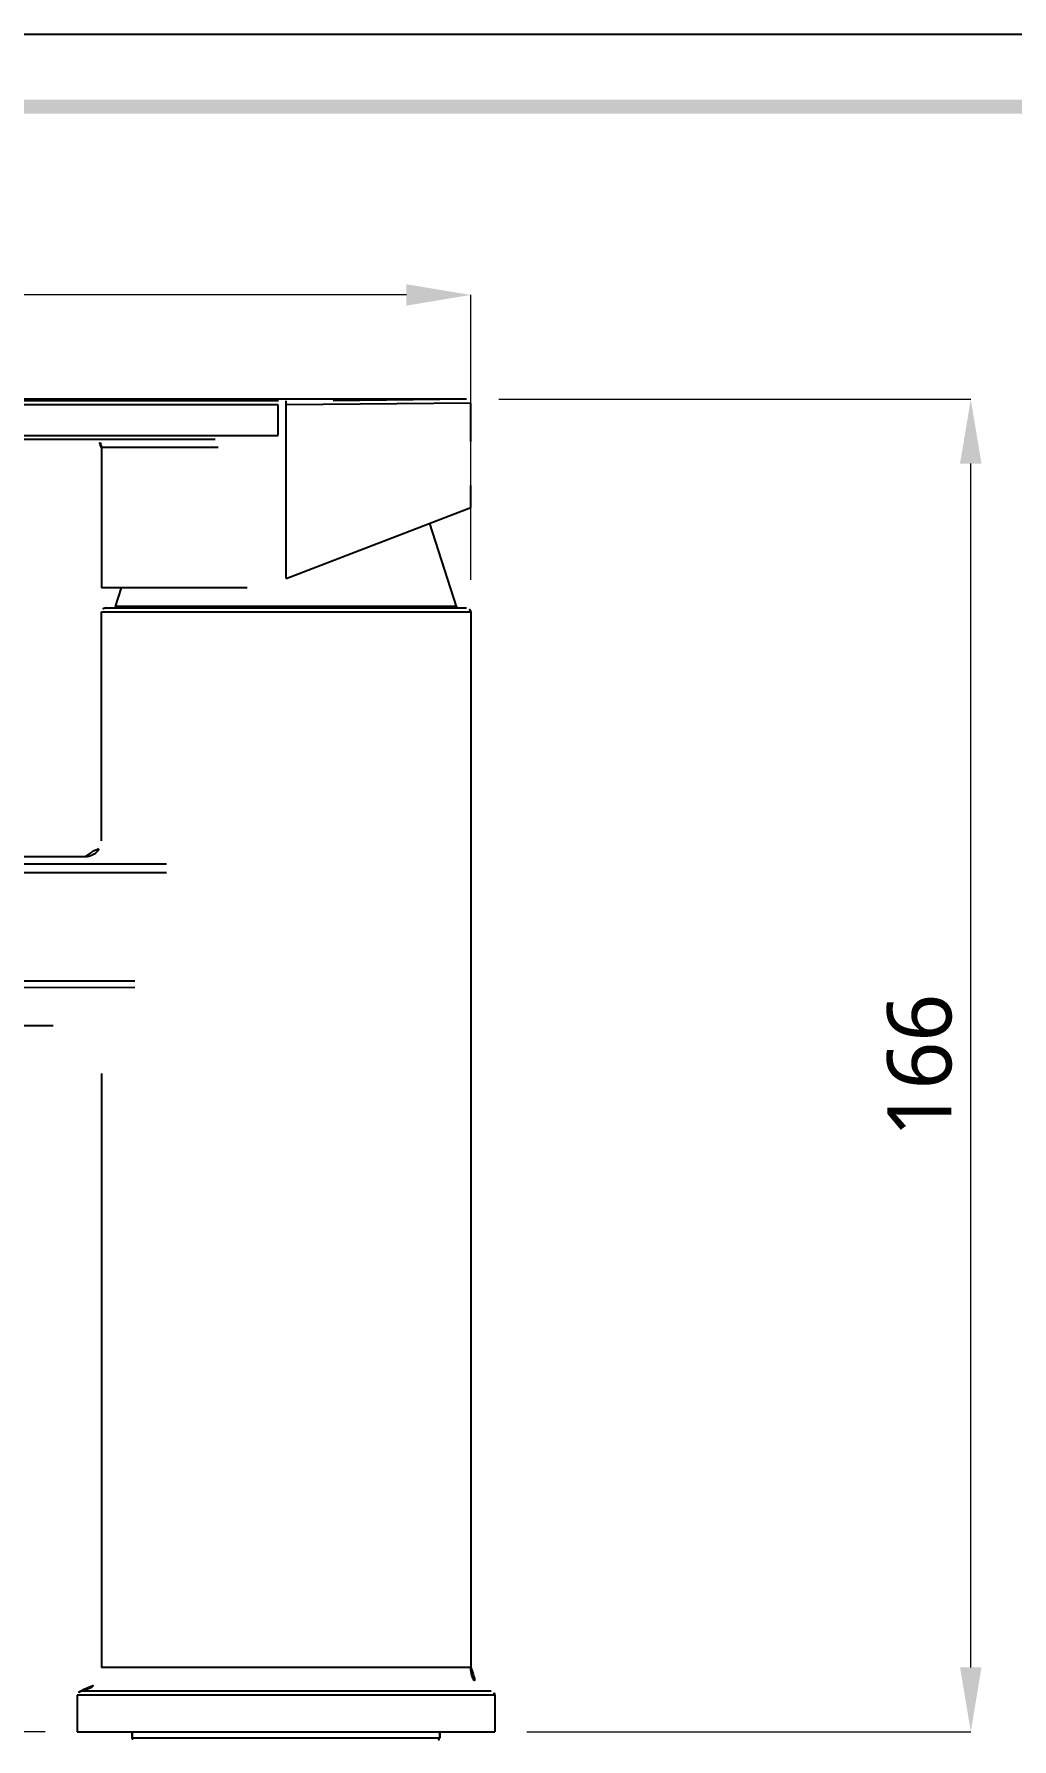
# Model space of a CAD drawing. Extents: x 2937 to 16296674686, y -37409617162 to -250.
# Drawn here: x 16296674423.2 to 16296674545, y -37409616890.4 to -37409616678 of the extents above; entities that cross this region are included whole.
import ezdxf

# ---------------------------------------------------------------- set-up
doc = ezdxf.new("R2010")
doc.units = 0
doc.header["$LTSCALE"] = 10
doc.header["$MEASUREMENT"] = 0
doc.header["$PDMODE"] = 3
doc.header["$PDSIZE"] = -10
doc.layers.get('0').update_dxf_attribs({"linetype": 'CONTINUOUS'})
doc.layers.get('DEFPOINTS').update_dxf_attribs({"linetype": 'CONTINUOUS'})
doc.layers.add('1', color=7, linetype='CONTINUOUS')
doc.styles.add('Daelim Dimension', font='NanumGothic_1.ttf')
doc.dimstyles.new('DEFAULT', dxfattribs={"dimscale": 2, "dimtxt": 4, "dimasz": 4, "dimexe": 0, "dimexo": 2, "dimgap": 1, "dimtad": 1, "dimdec": 1, "dimzin": 9, "dimdsep": 46, "dimtxsty": 'Daelim Dimension', "dimcen": 0.5, "dimclrd": 5, "dimclre": 5, "dimclrt": 7, "dimadec": 1, "dimazin": 0, "dimtfac": 1, "dimtdec": 1, "dimtix": 1, "dimtmove": 0, "dimatfit": 3, "dimfxl": 1, "dimtolj": 1, "dimtzin": 1, "dimlwd": 9, "dimlwe": 9, "dimarcsym": 0})

# ---------------------------------------------------------------- blocks, each defined once
blk = doc.blocks.new('*D13')
at = {"color": 5, "lineweight": 9, "ltscale": 0.5, "transparency": 16777216}
for p, q in [((16296674328.796761, -37409616807.853737), (16296674270.176781, -37409616807.853737)), ((16296674270.176781, -37409616881.509644), (16296674270.176781, -37409616815.853737)), ((16296674424.598579, -37409616889.509644), (16296674270.176781, -37409616889.509644))]:
    blk.add_line(p, q, dxfattribs=at)
at = {"color": 5, "ltscale": 0.5, "transparency": 16777216}
for points in [[(16296674268.843451, -37409616815.853737), (16296674271.51012, -37409616815.853737), (16296674270.176781, -37409616807.853737)], [(16296674268.843451, -37409616881.509644), (16296674271.51012, -37409616881.509644), (16296674270.176781, -37409616889.509644)]]:
    blk.add_solid(points, dxfattribs=at)
at = {"layer": 'DEFPOINTS', "color": 0, "ltscale": 0.5, "transparency": 16777216}
for p in [(16296674270.176781, -37409616807.853737), (16296674332.796761, -37409616807.853737), (16296674428.598579, -37409616889.509644)]:
    blk.add_point(p, dxfattribs=at)
at = {"color": 7, "ltscale": 0.5, "transparency": 16777216, "insert": (16296674263.615971, -37409616848.681686), "char_height": 8, "attachment_point": 5, "rotation": 90, "style": 'Daelim Dimension'}
blk.add_mtext('\\A1;81.7', dxfattribs=at)
blk = doc.blocks.new('*D14')
at = {"color": 5, "lineweight": 9, "ltscale": 0.5, "transparency": 16777216}
for p, q in [((16296674332.79675, -37409616811.85373), (16296674332.79675, -37409616945.20768)), ((16296674454.59857, -37409616893.50962), (16296674454.59857, -37409616945.20768)), ((16296674340.79675, -37409616945.20768), (16296674446.59857, -37409616945.20768))]:
    blk.add_line(p, q, dxfattribs=at)
at = {"color": 5, "ltscale": 0.5, "transparency": 16777216}
for points in [[(16296674340.79675, -37409616943.87434), (16296674340.79675, -37409616946.54102), (16296674332.79675, -37409616945.20768)], [(16296674446.59857, -37409616943.87434), (16296674446.59857, -37409616946.54102), (16296674454.59857, -37409616945.20768)]]:
    blk.add_solid(points, dxfattribs=at)
at = {"layer": 'DEFPOINTS', "color": 0, "ltscale": 0.5, "transparency": 16777216}
for p in [(16296674332.79675, -37409616807.85373), (16296674454.59857, -37409616889.50962), (16296674454.59857, -37409616945.20768)]:
    blk.add_point(p, dxfattribs=at)
at = {"color": 7, "ltscale": 0.5, "transparency": 16777216, "insert": (16296674393.69766, -37409616938.64688), "char_height": 8, "attachment_point": 5, "style": 'Daelim Dimension'}
blk.add_mtext('\\A1;121.8', dxfattribs=at)
blk = doc.blocks.new('*D16')
at = {"color": 5, "lineweight": 9, "ltscale": 0.5, "transparency": 16777216}
for p, q in [((16296674481.09717, -37409616723.50966), (16296674539.8881, -37409616723.50966)), ((16296674539.8881, -37409616881.50964), (16296674539.8881, -37409616731.50966)), ((16296674484.59858, -37409616889.50964), (16296674539.8881, -37409616889.50964))]:
    blk.add_line(p, q, dxfattribs=at)
at = {"color": 5, "ltscale": 0.5, "transparency": 16777216}
for points in [[(16296674538.55477, -37409616731.50966), (16296674541.22144, -37409616731.50966), (16296674539.8881, -37409616723.50966)], [(16296674538.55477, -37409616881.50964), (16296674541.22144, -37409616881.50964), (16296674539.8881, -37409616889.50964)]]:
    blk.add_solid(points, dxfattribs=at)
at = {"layer": 'DEFPOINTS', "color": 0, "ltscale": 0.5, "transparency": 16777216}
for p in [(16296674477.09717, -37409616723.50966), (16296674539.8881, -37409616723.50966), (16296674480.59858, -37409616889.50964)]:
    blk.add_point(p, dxfattribs=at)
at = {"color": 7, "ltscale": 0.5, "transparency": 16777216, "insert": (16296674533.5333, -37409616806.50964), "char_height": 8, "attachment_point": 5, "rotation": 90, "style": 'Daelim Dimension'}
blk.add_mtext('\\A1;166', dxfattribs=at)
blk = doc.blocks.new('*D17')
at = {"color": 5, "lineweight": 9, "ltscale": 0.5, "transparency": 16777216}
for p, q in [((16296674311.787291, -37409616778.097603), (16296674311.787291, -37409616710.512009)), ((16296674469.59857, -37409616710.512009), (16296674319.787291, -37409616710.512009)), ((16296674477.59857, -37409616746.009621), (16296674477.59857, -37409616710.512009))]:
    blk.add_line(p, q, dxfattribs=at)
at = {"color": 5, "ltscale": 0.5, "transparency": 16777216}
for points in [[(16296674319.787291, -37409616709.178673), (16296674319.787291, -37409616711.845337), (16296674311.787291, -37409616710.512009)], [(16296674469.59857, -37409616709.178673), (16296674469.59857, -37409616711.845337), (16296674477.59857, -37409616710.512009)]]:
    blk.add_solid(points, dxfattribs=at)
at = {"layer": 'DEFPOINTS', "color": 0, "ltscale": 0.5, "transparency": 16777216}
for p in [(16296674311.787291, -37409616710.512009), (16296674477.59857, -37409616750.009621), (16296674311.787291, -37409616782.097603)]:
    blk.add_point(p, dxfattribs=at)
at = {"color": 7, "ltscale": 0.5, "transparency": 16777216, "insert": (16296674394.69293, -37409616703.95121), "char_height": 8, "attachment_point": 5, "style": 'Daelim Dimension'}
blk.add_mtext('\\A1;165.8', dxfattribs=at)

msp = doc.modelspace()

# ---------------------------------------------------------------- linework, layer by layer
at = {"color": 9, "linetype": 'Continuous'}
for p, q in [((16296674435.44857, -37409616889.509621), (16296674435.44857, -37409616890.309624)), ((16296674435.44857, -37409616890.309624), (16296674435.44857, -37409616889.509621)), ((16296674473.748569, -37409616890.309624), (16296674435.44857, -37409616890.309624)), ((16296674473.748569, -37409616889.509621), (16296674473.748569, -37409616890.309624)), ((16296674473.748569, -37409616890.309624), (16296674473.748569, -37409616889.509621))]:
    msp.add_line(p, q, dxfattribs=at)
msp.add_line((16296674435.44857, -37409616889.509621), (16296674473.748569, -37409616889.509621))
at = {"color": 2}
msp.add_lwpolyline([(16296673999.164511, -37409616678.010307), (16296674686.31286, -37409616678.010307), (16296674686.31286, -37409617162.023697), (16296673999.164511, -37409617162.023697)], close=True, dxfattribs=at)
at = {"ltscale": 0.5}
msp.add_lwpolyline([(16296673999.164511, -37409616678.010307), (16296674686.31286, -37409616678.010307), (16296674686.31286, -37409617162.023697), (16296673999.164511, -37409617162.023697)], close=True, dxfattribs=at)
at = {"color": 9, "linetype": 'Continuous'}
for centre, start, end in [((16296674435.648569, -37409616890.309624), 180, 270), ((16296674473.548571, -37409616890.309624), 270, 0)]:
    msp.add_arc(centre, 0.2, start, end, dxfattribs=at)
at = {"color": 5, "ltscale": 40}
msp.add_trace([(16296674008.198481, -37409616686.16391), (16296674008.198481, -37409616687.924637), (16296674677.278879, -37409616686.16391), (16296674677.278879, -37409616687.924637)], dxfattribs=at)
at = {"layer": '1', "color": 7, "linetype": 'Continuous'}
for p, q in [((16296674477.09893, -37409616723.509621), (16296674358.098301, -37409616723.509621)), ((16296674453.64007, -37409616724.200752), (16296674378.65192, -37409616724.176338)), ((16296674453.64035, -37409616727.982964), (16296674453.640079, -37409616724.200974)), ((16296674454.59857, -37409616724.201088), (16296674454.59857, -37409616723.701157)), ((16296674454.59857, -37409616745.855766), (16296674454.59857, -37409616724.201088)), ((16296674477.59857, -37409616728.759621), (16296674477.59857, -37409616723.983139)), ((16296674378.65192, -37409616728.009621), (16296674453.629419, -37409616728.009621)), ((16296674445.788469, -37409616728.509621), (16296674378.661819, -37409616728.509621)), ((16296674446.15556, -37409616729.509621), (16296674431.59857, -37409616729.509621)), ((16296674431.59857, -37409616729.509621), (16296674431.59857, -37409616747.009621)), ((16296674477.59857, -37409616737.009621), (16296674477.59857, -37409616734.259621)), ((16296674454.59857, -37409616745.855766), (16296674477.59857, -37409616737.009621)), ((16296674475.84857, -37409616749.309624), (16296674472.498199, -37409616738.971321)), ((16296674449.741791, -37409616747.009621), (16296674431.59857, -37409616747.009621)), ((16296674433.34857, -37409616749.309624), (16296674434.09396, -37409616747.00956)), ((16296674431.59857, -37409616778.509537), (16296674431.59857, -37409616750.009621)), ((16296674431.59857, -37409616750.009621), (16296674477.59857, -37409616750.009621)), ((16296674432.09857, -37409616749.509621), (16296674477.09857, -37409616749.509621)), ((16296674433.34857, -37409616749.309624), (16296674433.34857, -37409616749.509621)), ((16296674475.84857, -37409616749.309624), (16296674433.34857, -37409616749.309624)), ((16296674475.84857, -37409616749.309624), (16296674475.84857, -37409616749.509621)), ((16296674477.59857, -37409616750.009621), (16296674477.59857, -37409616881.509621)), ((16296674431.598579, -37409616807.509621), (16296674431.59857, -37409616881.509621)), ((16296674477.59857, -37409616881.509621), (16296674431.59857, -37409616881.509621)), ((16296674428.59857, -37409616884.973717), (16296674428.59857, -37409616889.509621)), ((16296674480.59857, -37409616884.973717), (16296674428.59857, -37409616884.973717)), ((16296674480.17, -37409616884.478851), (16296674429.02714, -37409616884.478851)), ((16296674480.59857, -37409616884.973717), (16296674480.59857, -37409616889.509621)), ((16296674428.59857, -37409616889.509621), (16296674480.59857, -37409616889.509621))]:
    msp.add_line(p, q, dxfattribs=at)
for points in [[(16296674453.655491, -37409616723.700851, 0), (16296674411.65872, -37409616723.686943, 0), (16296674378.66206, -37409616723.676399, 0)], [(16296674454.59857, -37409616724.200974, 0), (16296674454.061701, -37409616724.200974, 0), (16296674453.64007, -37409616724.200974, 0)], [(16296674453.640079, -37409616724.200752, 0), (16296674453.647921, -37409616723.818573, 0), (16296674453.655491, -37409616723.700851, 0)], [(16296674454.59857, -37409616723.701157, 0), (16296674454.01404, -37409616723.701027, 0), (16296674453.655491, -37409616723.700844, 0)], [(16296674477.09893, -37409616723.509613, 0), (16296674477.09893, -37409616723.509613, 0), (16296674477.09893, -37409616723.509613, 0), (16296674477.09893, -37409616723.509613, 0), (16296674477.098921, -37409616723.509613, 0), (16296674477.09873, -37409616723.509621, 0), (16296674477.095591, -37409616723.509666, 0), (16296674477.04355, -37409616723.510559, 0), (16296674476.85815, -37409616723.513687, 0), (16296674476.500099, -37409616723.519676, 0), (16296674475.91556, -37409616723.529228, 0), (16296674474.91618, -37409616723.544983, 0), (16296674473.473169, -37409616723.566383, 0), (16296674471.539749, -37409616723.592583, 0), (16296674469.165409, -37409616723.620857, 0), (16296674466.593969, -37409616723.646713, 0), (16296674464.078159, -37409616723.66716, 0), (16296674460.480631, -37409616723.688072, 0), (16296674457.35244, -37409616723.698303, 0), (16296674454.59857, -37409616723.701157, 0)], [(16296674477.59841, -37409616724.010811, 0), (16296674477.59841, -37409616724.010811, 0), (16296674477.59841, -37409616724.010818, 0), (16296674477.598391, -37409616724.010834, 0), (16296674477.598009, -37409616724.010872, 0), (16296674477.59157, -37409616724.011147, 0), (16296674477.48753, -37409616724.013329, 0), (16296674475.84449, -37409616724.039124, 0), (16296674454.59857, -37409616724.201088, 0)], [(16296674477.598551, -37409616724.014137, 0), (16296674477.416451, -37409616723.62368, 0), (16296674477.09288, -37409616723.509651, 0)], [(16296674445.788469, -37409616728.509621, 0), (16296674450.178011, -37409616728.320374, 0), (16296674450.671709, -37409616728.284653, 0), (16296674451.16552, -37409616728.247223, 0), (16296674451.659439, -37409616728.208344, 0), (16296674452.153431, -37409616728.168022, 0), (16296674452.647421, -37409616728.125893, 0), (16296674453.14134, -37409616728.081177, 0), (16296674453.629419, -37409616728.009621, 0)], [(16296674446.15556, -37409616729.509621, 0), (16296674446.15538, -37409616729.47821, 0), (16296674446.154831, -37409616729.446831, 0), (16296674446.153931, -37409616729.415512, 0), (16296674446.15266, -37409616729.384277, 0), (16296674446.151039, -37409616729.353188, 0), (16296674446.149059, -37409616729.322243, 0), (16296674446.146721, -37409616729.291481, 0), (16296674446.14403, -37409616729.260933, 0), (16296674446.14098, -37409616729.230629, 0), (16296674446.13759, -37409616729.200607, 0), (16296674446.13386, -37409616729.170883, 0), (16296674446.12978, -37409616729.141487, 0), (16296674446.12537, -37409616729.112473, 0), (16296674446.120621, -37409616729.083839, 0), (16296674446.115549, -37409616729.055634, 0), (16296674446.110149, -37409616729.02787, 0), (16296674446.104441, -37409616729.00058, 0), (16296674446.09841, -37409616728.973793, 0), (16296674446.092079, -37409616728.94754, 0), (16296674446.085449, -37409616728.921837, 0), (16296674446.078529, -37409616728.896713, 0), (16296674446.07132, -37409616728.8722, 0), (16296674446.063829, -37409616728.848312, 0), (16296674446.05607, -37409616728.825073, 0), (16296674446.04804, -37409616728.802513, 0), (16296674446.039761, -37409616728.780647, 0), (16296674446.031231, -37409616728.759506, 0), (16296674446.022461, -37409616728.739113, 0), (16296674446.01346, -37409616728.719467, 0), (16296674446.00424, -37409616728.700607, 0), (16296674445.994801, -37409616728.682541, 0), (16296674445.98517, -37409616728.665291, 0), (16296674445.97533, -37409616728.64888, 0), (16296674445.965321, -37409616728.633324, 0), (16296674445.95513, -37409616728.618607, 0), (16296674445.944771, -37409616728.604797, 0), (16296674445.934259, -37409616728.591873, 0), (16296674445.923599, -37409616728.579842, 0), (16296674445.912821, -37409616728.568741, 0), (16296674445.901911, -37409616728.558563, 0), (16296674445.89089, -37409616728.549316, 0), (16296674445.879761, -37409616728.541039, 0), (16296674445.868549, -37409616728.533707, 0), (16296674445.85726, -37409616728.527344, 0), (16296674445.8459, -37409616728.521927, 0), (16296674445.83448, -37409616728.517509, 0), (16296674445.823021, -37409616728.514061, 0), (16296674445.81152, -37409616728.511597, 0), (16296674445.799999, -37409616728.510117, 0), (16296674445.788469, -37409616728.509621, 0)], [(16296674446.15556, -37409616729.509621, 0), (16296674448.019751, -37409616729.368988, 0), (16296674449.910801, -37409616729.03595, 0), (16296674451.813841, -37409616728.593246, 0), (16296674452.76656, -37409616728.343224, 0), (16296674453.241211, -37409616728.206871, 0), (16296674453.475109, -37409616728.127327, 0), (16296674453.587749, -37409616728.076599, 0), (16296674453.637569, -37409616728.040237, 0), (16296674453.649521, -37409616728.012199, 0), (16296674453.64035, -37409616727.982964, 0)], [(16296674453.629419, -37409616728.009621, 0), (16296674453.637199, -37409616727.997124, 0), (16296674453.64035, -37409616727.982964, 0)], [(16296674477.59857, -37409616734.259628, 0), (16296674477.59857, -37409616734.259621, 0), (16296674477.59856, -37409616734.259567, 0), (16296674477.598471, -37409616734.258781, 0), (16296674477.596979, -37409616734.246292, 0), (16296674477.57444, -37409616734.049881, 0), (16296674477.43358, -37409616731.511848, 0), (16296674477.574381, -37409616728.969879, 0), (16296674477.59696, -37409616728.773148, 0), (16296674477.598471, -37409616728.760483, 0), (16296674477.59856, -37409616728.759682, 0), (16296674477.59857, -37409616728.759628, 0), (16296674477.59857, -37409616728.759628, 0)], [(16296674449.741791, -37409616747.009621, 0), (16296674451.772779, -37409616746.801208, 0), (16296674453.331579, -37409616746.343079, 0)], [(16296674453.331579, -37409616746.343079, 0), (16296674454.04089, -37409616746.070267, 0), (16296674454.59857, -37409616745.855766, 0)], [(16296674431.59857, -37409616778.509537, 0), (16296674431.60836, -37409616778.510773, 0), (16296674431.637779, -37409616778.51445, 0), (16296674431.84322, -37409616778.539787, 0), (16296674432.223049, -37409616778.585907, 0), (16296674433.18549, -37409616778.699532, 0), (16296674434.56674, -37409616778.853539, 0), (16296674436.34024, -37409616779.03566, 0), (16296674438.469561, -37409616779.231789, 0), (16296674440.913719, -37409616779.426132, 0)], [(16296674439.725, -37409616781.417831, 0), (16296674440.201321, -37409616781.193497, 0), (16296674440.619659, -37409616780.632851, 0), (16296674440.82979, -37409616780.038857, 0), (16296674440.91371, -37409616779.426132, 0)], [(16296674445.727051, -37409616782.86367, 0), (16296674445.704399, -37409616781.925102, 0), (16296674445.3631, -37409616781.061203, 0), (16296674444.782789, -37409616780.364128, 0), (16296674444.062901, -37409616779.867043, 0), (16296674443.011721, -37409616779.491631, 0), (16296674441.94519, -37409616779.397636, 0), (16296674440.913719, -37409616779.426132, 0)], [(16296674429.59857, -37409616780.509537, 0), (16296674331.670549, -37409616780.509529, 0)], [(16296674439.71833, -37409616782.488663, 0), (16296674379.34506, -37409616782.486717, 0), (16296674331.778891, -37409616782.485153, 0)], [(16296674439.725, -37409616781.417831, 0), (16296674379.27891, -37409616781.416069, 0), (16296674331.785549, -37409616781.414627, 0)], [(16296674439.725, -37409616781.417831, 0), (16296674437.075649, -37409616781.225754, 0), (16296674434.763729, -37409616781.031799, 0), (16296674432.83544, -37409616780.851212, 0), (16296674431.330021, -37409616780.698311, 0), (16296674430.280279, -37409616780.58551, 0), (16296674429.86536, -37409616780.539558, 0), (16296674429.64138, -37409616780.514374, 0), (16296674429.59857, -37409616780.509537, 0)], [(16296674439.725, -37409616781.417831, 0), (16296674439.724779, -37409616781.421143, 0), (16296674439.72455, -37409616781.425423, 0), (16296674439.724331, -37409616781.430641, 0), (16296674439.7241, -37409616781.436813, 0), (16296674439.723881, -37409616781.443939, 0), (16296674439.72366, -37409616781.452003, 0), (16296674439.72344, -37409616781.460983, 0), (16296674439.723221, -37409616781.470886, 0), (16296674439.723009, -37409616781.481712, 0), (16296674439.722799, -37409616781.493439, 0), (16296674439.722589, -37409616781.50605, 0), (16296674439.722389, -37409616781.519539, 0), (16296674439.722179, -37409616781.53389, 0), (16296674439.721979, -37409616781.549103, 0), (16296674439.72179, -37409616781.565132, 0), (16296674439.7216, -37409616781.581993, 0), (16296674439.721411, -37409616781.599663, 0), (16296674439.72122, -37409616781.618103, 0), (16296674439.721041, -37409616781.637329, 0), (16296674439.720869, -37409616781.657303, 0), (16296674439.720699, -37409616781.678001, 0), (16296674439.72053, -37409616781.699409, 0), (16296674439.720369, -37409616781.721512, 0), (16296674439.720209, -37409616781.744293, 0), (16296674439.72006, -37409616781.767708, 0), (16296674439.719919, -37409616781.791748, 0), (16296674439.71978, -37409616781.816399, 0), (16296674439.71965, -37409616781.841621, 0), (16296674439.719521, -37409616781.867393, 0), (16296674439.719391, -37409616781.8937, 0), (16296674439.71928, -37409616781.920509, 0), (16296674439.71917, -37409616781.947792, 0), (16296674439.719061, -37409616781.975517, 0), (16296674439.718969, -37409616782.003677, 0), (16296674439.71888, -37409616782.032227, 0), (16296674439.71879, -37409616782.061157, 0), (16296674439.71871, -37409616782.090424, 0), (16296674439.718639, -37409616782.120003, 0), (16296674439.71858, -37409616782.149857, 0), (16296674439.718519, -37409616782.17997, 0), (16296674439.71847, -37409616782.210312, 0), (16296674439.71843, -37409616782.240852, 0), (16296674439.71839, -37409616782.271553, 0), (16296674439.718361, -37409616782.302391, 0), (16296674439.71834, -37409616782.333344, 0), (16296674439.718321, -37409616782.364372, 0), (16296674439.718309, -37409616782.395447, 0), (16296674439.718309, -37409616782.426537, 0), (16296674439.718321, -37409616782.457619, 0), (16296674439.71833, -37409616782.488663, 0)], [(16296674443.834999, -37409616782.488777, 0), (16296674441.53038, -37409616782.488708, 0), (16296674439.71833, -37409616782.488663, 0)], [(16296674439.725, -37409616781.417831, 0), (16296674441.112909, -37409616781.558151, 0), (16296674442.370081, -37409616781.825668, 0), (16296674443.470341, -37409616782.134071, 0), (16296674443.7577, -37409616782.261528, 0), (16296674443.85301, -37409616782.336891, 0), (16296674443.88125, -37409616782.397476, 0), (16296674443.834999, -37409616782.488777, 0)], [(16296674443.834999, -37409616782.488777, 0), (16296674443.24795, -37409616785.800789, 0), (16296674442.638531, -37409616789.466293, 0), (16296674442.1469, -37409616792.597153, 0), (16296674441.644779, -37409616795.960228, 0)], [(16296674443.834999, -37409616782.488777, 0), (16296674444.888531, -37409616782.690002, 0), (16296674445.727051, -37409616782.86367, 0)], [(16296674445.727051, -37409616782.86367, 0), (16296674445.244659, -37409616786.176819, 0), (16296674444.743759, -37409616789.844711, 0), (16296674444.33975, -37409616792.977142, 0), (16296674443.92795, -37409616796.335007, 0)], [(16296674333.332569, -37409616795.972794, 0), (16296674390.731291, -37409616795.966042, 0), (16296674435.752859, -37409616795.960876, 0)], [(16296674333.33646, -37409616796.774971, 0), (16296674390.691891, -37409616796.773087, 0), (16296674435.75687, -37409616796.771568, 0)], [(16296674425.59857, -37409616801.509621, 0), (16296674425.610559, -37409616801.503197, 0), (16296674425.646259, -37409616801.483994, 0), (16296674425.89397, -37409616801.351158, 0), (16296674426.34733, -37409616801.110733, 0), (16296674427.470209, -37409616800.526917, 0), (16296674429.031549, -37409616799.743584, 0), (16296674430.96983, -37409616798.817993, 0), (16296674433.226379, -37409616797.808319, 0), (16296674435.75688, -37409616796.771584, 0)], [(16296674435.752871, -37409616795.960876, 0), (16296674439.044559, -37409616795.960518, 0), (16296674441.644779, -37409616795.960228, 0)], [(16296674435.752871, -37409616795.960876, 0), (16296674435.75288, -37409616795.981056, 0), (16296674435.752899, -37409616796.001213, 0), (16296674435.75292, -37409616796.021301, 0), (16296674435.752939, -37409616796.041344, 0), (16296674435.75297, -37409616796.061333, 0), (16296674435.753, -37409616796.08123, 0), (16296674435.753031, -37409616796.101051, 0), (16296674435.753071, -37409616796.120796, 0), (16296674435.753111, -37409616796.140427, 0), (16296674435.753151, -37409616796.159973, 0), (16296674435.753189, -37409616796.179398, 0), (16296674435.753241, -37409616796.1987, 0), (16296674435.75329, -37409616796.217873, 0), (16296674435.753349, -37409616796.236923, 0), (16296674435.753401, -37409616796.255814, 0), (16296674435.75346, -37409616796.274551, 0), (16296674435.753519, -37409616796.293137, 0), (16296674435.75359, -37409616796.311546, 0), (16296674435.753651, -37409616796.329803, 0), (16296674435.753719, -37409616796.347847, 0), (16296674435.75379, -37409616796.365723, 0), (16296674435.75387, -37409616796.3834, 0), (16296674435.753941, -37409616796.400871, 0), (16296674435.754021, -37409616796.418129, 0), (16296674435.75411, -37409616796.435173, 0), (16296674435.75419, -37409616796.451981, 0), (16296674435.75428, -37409616796.468567, 0), (16296674435.75437, -37409616796.484909, 0), (16296674435.754459, -37409616796.501007, 0), (16296674435.754551, -37409616796.516853, 0), (16296674435.75465, -37409616796.532433, 0), (16296674435.754749, -37409616796.547752, 0), (16296674435.75485, -37409616796.562813, 0), (16296674435.754959, -37409616796.577583, 0), (16296674435.75506, -37409616796.592056, 0), (16296674435.755171, -37409616796.606262, 0), (16296674435.75528, -37409616796.620163, 0), (16296674435.75539, -37409616796.633774, 0), (16296674435.755501, -37409616796.647057, 0), (16296674435.755619, -37409616796.660042, 0), (16296674435.755739, -37409616796.672699, 0), (16296674435.755859, -37409616796.685043, 0), (16296674435.75598, -37409616796.69706, 0), (16296674435.7561, -37409616796.70874, 0), (16296674435.75622, -37409616796.720078, 0), (16296674435.75635, -37409616796.731079, 0), (16296674435.756479, -37409616796.74173, 0), (16296674435.756611, -37409616796.752037, 0), (16296674435.756741, -37409616796.761993, 0), (16296674435.75687, -37409616796.771568, 0)], [(16296674441.644779, -37409616795.960228, 0), (16296674441.386801, -37409616796.105629, 0), (16296674441.05229, -37409616796.205116, 0), (16296674440.297091, -37409616796.351059, 0), (16296674438.729349, -37409616796.542862, 0), (16296674435.756889, -37409616796.771568, 0)], [(16296674435.756889, -37409616796.771568, 0), (16296674437.112209, -37409616797.717484, 0), (16296674438.368469, -37409616799.215584, 0), (16296674439.13652, -37409616800.632111, 0), (16296674439.6395, -37409616802.085533, 0)], [(16296674443.92794, -37409616796.335121, 0), (16296674443.514271, -37409616797.746361, 0), (16296674442.796431, -37409616798.988678, 0), (16296674441.937321, -37409616800.084686, 0), (16296674440.828369, -37409616801.207588, 0), (16296674439.6395, -37409616802.085533, 0)], [(16296674443.92794, -37409616796.335121, 0), (16296674443.88582, -37409616796.327316, 0), (16296674443.8435, -37409616796.319527, 0), (16296674443.80097, -37409616796.311737, 0), (16296674443.75824, -37409616796.303947, 0), (16296674443.715309, -37409616796.296158, 0), (16296674443.67218, -37409616796.288383, 0), (16296674443.62886, -37409616796.280602, 0), (16296674443.58536, -37409616796.272827, 0), (16296674443.54167, -37409616796.265053, 0), (16296674443.49781, -37409616796.257294, 0), (16296674443.45377, -37409616796.249542, 0), (16296674443.409559, -37409616796.241791, 0), (16296674443.365191, -37409616796.234047, 0), (16296674443.32065, -37409616796.226334, 0), (16296674443.275949, -37409616796.218613, 0), (16296674443.2311, -37409616796.210899, 0), (16296674443.1861, -37409616796.203201, 0), (16296674443.140949, -37409616796.195518, 0), (16296674443.095671, -37409616796.187843, 0), (16296674443.05024, -37409616796.180191, 0), (16296674443.004681, -37409616796.172546, 0), (16296674442.959, -37409616796.164917, 0), (16296674442.913191, -37409616796.157303, 0), (16296674442.86725, -37409616796.149696, 0), (16296674442.821211, -37409616796.142128, 0), (16296674442.77504, -37409616796.134567, 0), (16296674442.728781, -37409616796.127022, 0), (16296674442.6824, -37409616796.119499, 0), (16296674442.635929, -37409616796.111992, 0), (16296674442.589371, -37409616796.104523, 0), (16296674442.542709, -37409616796.097054, 0), (16296674442.49597, -37409616796.089607, 0), (16296674442.449141, -37409616796.082191, 0), (16296674442.402241, -37409616796.074799, 0), (16296674442.355261, -37409616796.067429, 0), (16296674442.30822, -37409616796.060081, 0), (16296674442.26111, -37409616796.052757, 0), (16296674442.21394, -37409616796.045471, 0), (16296674442.16671, -37409616796.038208, 0), (16296674442.119431, -37409616796.030968, 0), (16296674442.072109, -37409616796.02375, 0), (16296674442.02474, -37409616796.016571, 0), (16296674441.977329, -37409616796.009407, 0), (16296674441.92989, -37409616796.002296, 0), (16296674441.88242, -37409616795.995201, 0), (16296674441.83493, -37409616795.988136, 0), (16296674441.787411, -37409616795.98111, 0), (16296674441.73988, -37409616795.974113, 0), (16296674441.692341, -37409616795.967163, 0), (16296674441.644779, -37409616795.960228, 0)], [(16296674352.109949, -37409616801.509621, 0), (16296674425.59857, -37409616801.509621, 0)], [(16296674431.598579, -37409616807.509621, 0), (16296674431.595619, -37409616807.321159, 0), (16296674431.58674, -37409616807.132874, 0), (16296674431.571951, -37409616806.944969, 0), (16296674431.55127, -37409616806.757622, 0), (16296674431.52471, -37409616806.571007, 0), (16296674431.4923, -37409616806.38533, 0), (16296674431.454081, -37409616806.20076, 0), (16296674431.41008, -37409616806.017479, 0), (16296674431.36034, -37409616805.83567, 0), (16296674431.30492, -37409616805.655518, 0), (16296674431.24386, -37409616805.477188, 0), (16296674431.17724, -37409616805.300873, 0), (16296674431.10511, -37409616805.126732, 0), (16296674431.02754, -37409616804.954941, 0), (16296674430.94462, -37409616804.785683, 0), (16296674430.856421, -37409616804.619087, 0), (16296674430.763029, -37409616804.455368, 0), (16296674430.664551, -37409616804.294647, 0), (16296674430.56106, -37409616804.137123, 0), (16296674430.452681, -37409616803.982903, 0), (16296674430.33951, -37409616803.832169, 0), (16296674430.221661, -37409616803.685066, 0), (16296674430.099251, -37409616803.54174, 0), (16296674429.972389, -37409616803.402328, 0), (16296674429.841221, -37409616803.266983, 0), (16296674429.70586, -37409616803.135803, 0), (16296674429.56645, -37409616803.008949, 0), (16296674429.42312, -37409616802.886543, 0), (16296674429.27602, -37409616802.768677, 0), (16296674429.12529, -37409616802.65551, 0), (16296674428.971081, -37409616802.547127, 0), (16296674428.81354, -37409616802.443642, 0), (16296674428.652821, -37409616802.345161, 0), (16296674428.4891, -37409616802.25177, 0), (16296674428.322519, -37409616802.163567, 0), (16296674428.15325, -37409616802.08065, 0), (16296674427.981461, -37409616802.003082, 0), (16296674427.80732, -37409616801.930946, 0), (16296674427.631001, -37409616801.864326, 0), (16296674427.452669, -37409616801.803268, 0), (16296674427.27252, -37409616801.747849, 0), (16296674427.09071, -37409616801.698112, 0), (16296674426.907431, -37409616801.654114, 0), (16296674426.72286, -37409616801.615891, 0), (16296674426.53718, -37409616801.583481, 0), (16296674426.350571, -37409616801.556923, 0), (16296674426.163219, -37409616801.53624, 0), (16296674425.975309, -37409616801.521446, 0), (16296674425.787029, -37409616801.512573, 0), (16296674425.59857, -37409616801.509613, 0)], [(16296674439.6395, -37409616802.085533, 0), (16296674437.123791, -37409616803.593674, 0), (16296674435.004681, -37409616805.002327, 0), (16296674433.3358, -37409616806.19561, 0), (16296674432.386999, -37409616806.903313, 0), (16296674431.798519, -37409616807.354027, 0), (16296674431.59857, -37409616807.509621, 0)]]:
    msp.add_polyline3d(points, dxfattribs=at)
for centre, radius, start, end in [((16296674430.59857, -37409616729.509621), 1, 0, 90), ((16296674432.09857, -37409616750.009621), 0.5, 90, 180), ((16296674477.09857, -37409616750.009621), 0.5, 0, 90), ((16296674429.598579, -37409616778.509537), 2, 269.99978143, 0), ((16296674428.59857, -37409616881.509621), 3, 278.21315708, 0), ((16296674480.59857, -37409616881.509621), 3, 180, 261.78684292), ((16296674429.09857, -37409616884.973717), 0.5, 98.21315708, 180), ((16296674480.09857, -37409616884.973717), 0.5, 0, 81.78684292)]:
    msp.add_arc(centre, radius, start, end, dxfattribs=at)

# ---------------------------------------------------------------- dimensions: what is measured, and where the dimension line sits
at = {"color": 5, "ltscale": 0.5}
for base, p1, p2, picture, middle in [((16296674311.787291, -37409616710.512009), (16296674477.59857, -37409616750.009621), (16296674311.787291, -37409616782.097603), '*D17', (16296674394.69293, -37409616703.95121)), ((16296674454.59857, -37409616945.20768), (16296674332.796749, -37409616807.853729), (16296674454.59857, -37409616889.509621), '*D14', (16296674393.69766, -37409616938.646881))]:
    dim = msp.add_linear_dim(base=base, p1=p1, p2=p2, dimstyle='DEFAULT', dxfattribs=at)
    dim.commit()
    dim.dimension.update_dxf_attribs({"geometry": picture, "text_midpoint": middle})
for base, p1, p2, picture, middle in [((16296674539.8881, -37409616723.509659), (16296674480.59857, -37409616889.509621), (16296674477.09716, -37409616723.509644), '*D16', (16296674533.5333, -37409616806.509644)), ((16296674270.176781, -37409616807.853737), (16296674428.59857, -37409616889.509621), (16296674332.796749, -37409616807.853729), '*D13', (16296674263.615971, -37409616848.681686))]:
    dim = msp.add_linear_dim(base=base, p1=p1, p2=p2, angle=90, dimstyle='DEFAULT', dxfattribs=at)
    dim.commit()
    dim.dimension.update_dxf_attribs({"geometry": picture, "text_midpoint": middle})

doc.saveas('drawing.dxf')
